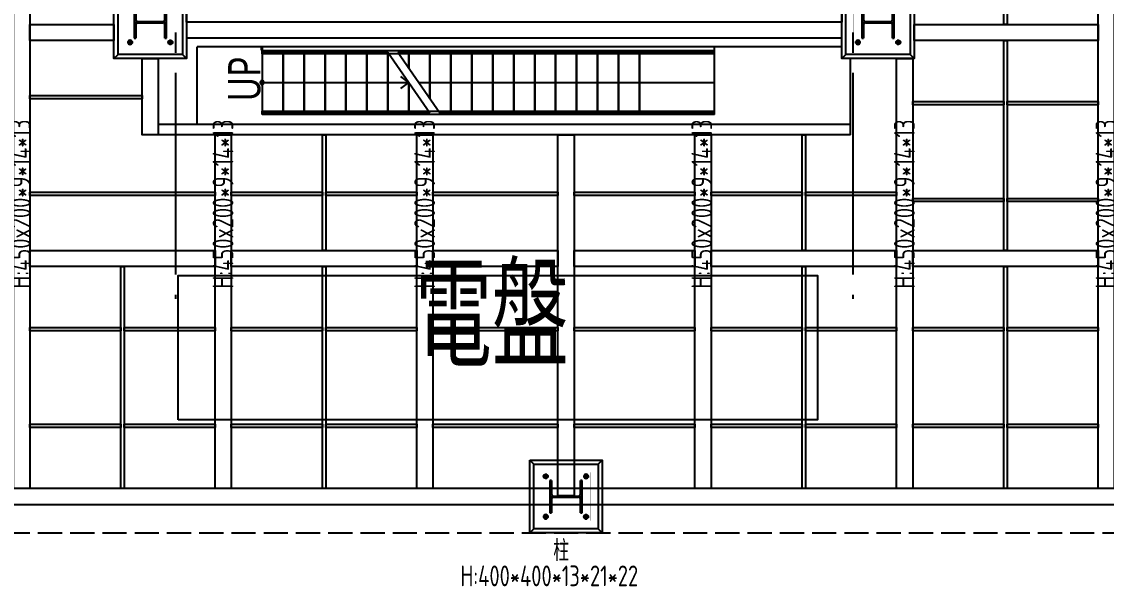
# Model space of a CAD drawing. Extents: x -960 to 27370, y -1283 to 11880.
# Drawn here: x 6649 to 7994, y -1076 to -377 of the extents above; entities that cross this region are included whole.
import ezdxf
from ezdxf.enums import TextEntityAlignment as Align

# ---------------------------------------------------------------- set-up
doc = ezdxf.new("R2010")
doc.units = 0
doc.header["$LTSCALE"] = 100
for name, pattern in [('188K-SM-03-F10-MECH-鋼構-Y2257103$0$188K-SM-03-F10-MECH-鋼構-Y2257103$0$CENTER', [2, 1.25, -0.25, 0.25, -0.25]), ('X-S-FAB-L10$0$COL-CEN-LIN', [3.25, 2.5, -0.25, 0.25, -0.25]), ('X-S-FAB-L10$0$HIDDEN', [0.4, 0.3, -0.1])]:
    doc.linetypes.add(name, pattern=pattern)
for name, color, linetype in [('188K-SM-03-F10-MECH-EQ-Y2257103$0$06-空調-空調', 21, 'Continuous'), ('188K-SM-03-F10-MECH-鋼構-Y2257103$0$188K-SM-03-F10-MECH-鋼構-Y2257103$0$0-Block Center-Line', 1, '188K-SM-03-F10-MECH-鋼構-Y2257103$0$188K-SM-03-F10-MECH-鋼構-Y2257103$0$CENTER'), ('188K-SM-03-F10-MECH-鋼構-Y2257103$0$188K-SM-03-F10-MECH-鋼構-Y2257103$0$0-CF-AAS-鋼構', 241, 'Continuous'), ('188K-SM-03-F10-MECH-鋼構-Y2257103$0$188K-SM-03-F10-MECH-鋼構-Y2257103$0$X-S-FAB-L20$0$1_l20平面圖_1_A-RAIL', 9, 'Continuous'), ('188K-SM-03-F10-MECH-鋼構-Y2257103$0$188K-SM-03-F10-MECH-鋼構-Y2257103$0$X-S-FAB-L20$0$1_l20平面圖_1_A-STRS', 9, 'Continuous'), ('188K-SM-03-F10-MECH-鋼構-Y2257103$0$188K-SM-03-F10-MECH-鋼構-Y2257103$0$X-S-FAB-L20$0$1_l20平面圖_1_A-TEXT', 9, 'Continuous'), ('188K-SM-03-F10-MECH-鋼構-Y2257103$0$188K-SM-03-F10-MECH-鋼構-Y2257103$0$X-S-FAB-L20$0$1_l20平面圖_1_S-BEAM-SHOW', 9, 'Continuous'), ('X-S-FAB-L10$0$0-DIM-TXT', 8, 'Continuous'), ('X-S-FAB-L10$0$BLOCK', 8, 'Continuous'), ('X-S-FAB-L10$0$CCL', 8, 'X-S-FAB-L10$0$COL-CEN-LIN'), ('X-S-FAB-L10$0$HID', 8, 'X-S-FAB-L10$0$HIDDEN')]:
    doc.layers.add(name, color=color, linetype=linetype)
doc.styles.add('188K-SM-03-F10-MECH-EQ-Y2257103$0$00-AEX$0$HKEC', font='romans.shx', dxfattribs={"bigfont": 'china.shx'})
doc.styles.add('188K-SM-03-F10-MECH-鋼構-Y2257103$0$188K-SM-03-F10-MECH-鋼構-Y2257103$0$X-F2-L05-E-PPB-EQ-50K$0$AA-TXT', font='isocp.shx', dxfattribs={"width": 0.8, "bigfont": 'china.shx'})
doc.styles.add('188K-SM-03-F10-MECH-鋼構-Y2257103$0$188K-SM-03-F10-MECH-鋼構-Y2257103$0$X-S-FAB-L20$0$Standard', font='', dxfattribs={"width": 0.8})
doc.styles.add('X-S-FAB-L10$0$CHINA', font='simplex.shx', dxfattribs={"width": 0.75, "bigfont": 'chineset.shx'})
doc.styles.add('X-S-FAB-L10$0$Standard', font='', dxfattribs={"width": 0.8})
doc.styles.add('X-S-FAB-L10$0$TG_NOTE_TEXT', font='simplex.shx', dxfattribs={"width": 0.75, "bigfont": 'chineset.shx'})
doc.styles.get('188K-SM-03-F10-MECH-鋼構-Y2257103$0$188K-SM-03-F10-MECH-鋼構-Y2257103$0$X-S-FAB-L20$0$Standard').set_extended_font_data('Microsoft JhengHei')
doc.styles.get('X-S-FAB-L10$0$Standard').set_extended_font_data('Microsoft JhengHei')

# ---------------------------------------------------------------- blocks, each defined once
blk = doc.blocks.new('X-S-FAB-L10$0$FAB2-L05')
at = {"layer": 'X-S-FAB-L10$0$CCL'}
for p, q in [((-19320, 11005), (-19320, 0)), ((-18480, 11005), (-18480, 0))]:
    blk.add_line(p, q, dxfattribs=at)
blk = doc.blocks.new('X-S-FAB-L10')
at = {"layer": 'X-S-FAB-L10$0$HID'}
blk.add_line((2509.405, -1010), (17209, -1010), dxfattribs=at)
at = {"layer": 'X-S-FAB-L10$0$BLOCK'}
blk.add_blockref('X-S-FAB-L10$0$FAB2-L05', (26160, -720), dxfattribs=at)
at = {"style": 'X-S-FAB-L10$0$TG_NOTE_TEXT', "width": 0.5, "flags": 1}
for p in [(7463.301, 9020), (18268.251, 8649), (11197.77, 4800.167), (16485.801, 4800.167), (25420.27, 2635), (13360, 320.001, 0), (7463.301, -33.333)]:
    blk.add_attdef('WH', text='', height=20, dxfattribs=at).set_placement(p, align=Align.BOTTOM_LEFT)
at = {"width": 0.5}
for style, p in [('X-S-FAB-L10$0$TG_NOTE_TEXT', (7585, 9020)), ('X-S-FAB-L10$0$TG_NOTE_TEXT', (18389.95, 8649)), ('X-S-FAB-L10$0$TG_NOTE_TEXT', (11117.5, 4813.5)), ('X-S-FAB-L10$0$TG_NOTE_TEXT', (16607.5, 4813.5)), ('X-S-FAB-L10$0$TG_NOTE_TEXT', (25350, 2635)), ('X-S-FAB-L10$0$Standard', (13129.375, 325.001, 0)), ('X-S-FAB-L10$0$TG_NOTE_TEXT', (7585, -20))]:
    blk.add_attdef('DESC', text='', height=10, dxfattribs=dict(at, style=style)).set_placement(p, align=Align.BOTTOM_LEFT)
for tag, style, p in [('TYPE', 'X-S-FAB-L10$0$TG_NOTE_TEXT', (7619.286, 9020)), ('NO', 'X-S-FAB-L10$0$TG_NOTE_TEXT', (7650.095, 9020)), ('TYPE', 'X-S-FAB-L10$0$TG_NOTE_TEXT', (18424.236, 8649)), ('NO', 'X-S-FAB-L10$0$TG_NOTE_TEXT', (18455.045, 8649)), ('NO', 'X-S-FAB-L10$0$TG_NOTE_TEXT', (11088.595, 4813.5)), ('TYPE', 'X-S-FAB-L10$0$TG_NOTE_TEXT', (11151.786, 4813.5)), ('TYPE', 'X-S-FAB-L10$0$TG_NOTE_TEXT', (16641.786, 4813.5)), ('NO', 'X-S-FAB-L10$0$TG_NOTE_TEXT', (16672.595, 4813.5)), ('NO', 'X-S-FAB-L10$0$TG_NOTE_TEXT', (25313, 2635)), ('TYPE', 'X-S-FAB-L10$0$TG_NOTE_TEXT', (25350, 2635)), ('NO', 'X-S-FAB-L10$0$Standard', (13100, 320.001, 0)), ('TYPE', 'X-S-FAB-L10$0$Standard', (13129.375, 320.001, 0)), ('TYPE', 'X-S-FAB-L10$0$TG_NOTE_TEXT', (7619.286, -20)), ('NO', 'X-S-FAB-L10$0$TG_NOTE_TEXT', (7650.095, -20))]:
    blk.add_attdef(tag, text='', height=10, dxfattribs=dict(at, style=style)).set_placement(p, align=Align.BOTTOM_RIGHT)
at = {"style": 'X-S-FAB-L10$0$TG_NOTE_TEXT', "width": 0.5, "flags": 1}
for rotation, p in [(180, (43, 7480)), (180, (943, 7480)), (90, (24310, 3717.77)), (270, (17080, 1711.699))]:
    blk.add_attdef('WH', text='', height=20, rotation=rotation, dxfattribs=at).set_placement(p, align=Align.BOTTOM_LEFT)
at = {"width": 0.5}
for rotation, style, p in [(180, 'X-S-FAB-L10$0$Standard', (317.625, 7480)), (180, 'X-S-FAB-L10$0$Standard', (1217.625, 7480)), (90, 'X-S-FAB-L10$0$TG_NOTE_TEXT', (24310, 3647.5)), (270, 'X-S-FAB-L10$0$TG_NOTE_TEXT', (17080, 1605))]:
    blk.add_attdef('DESC', text='', height=10, rotation=rotation, dxfattribs=dict(at, style=style)).set_placement(p, align=Align.BOTTOM_LEFT)
for tag, rotation, style, p in [('TYPE', 180, 'X-S-FAB-L10$0$Standard', (317.625, 7480)), ('NO', 180, 'X-S-FAB-L10$0$Standard', (347, 7480)), ('TYPE', 180, 'X-S-FAB-L10$0$Standard', (1217.625, 7480)), ('NO', 180, 'X-S-FAB-L10$0$Standard', (1247, 7480)), ('TYPE', 90, 'X-S-FAB-L10$0$TG_NOTE_TEXT', (24310, 3647.5)), ('NO', 90, 'X-S-FAB-L10$0$TG_NOTE_TEXT', (24310, 3610.5)), ('TYPE', 270, 'X-S-FAB-L10$0$TG_NOTE_TEXT', (17080, 1605)), ('NO', 270, 'X-S-FAB-L10$0$TG_NOTE_TEXT', (17080, 1573))]:
    blk.add_attdef(tag, text='', height=10, rotation=rotation, dxfattribs=dict(at, style=style)).set_placement(p, align=Align.BOTTOM_RIGHT)
at = {"layer": 'X-S-FAB-L10$0$0-DIM-TXT', "style": 'X-S-FAB-L10$0$CHINA', "width": 0.75}
for p in [(667.414, 7855.1, -2689.4), (22627.353, 6728.814), (25644.722, 6728.814), (24778.787, 5569.051), (1118.252, 4980), (417.801, 4594.623), (23874.84, 4355), (22927.43, 4330.122), (23749.869, 3901.367), (417.801, 3765.236), (1118.252, 3730), (417.801, 3115.79), (536.882, 2227.832), (16908.994, 1782.652), (888.445, 880.466), (16977.43, 750), (18878.841, 750), (25641.221, 553.233), (21364.03, 526.894)]:
    blk.add_attdef('HIG', text='', height=80, dxfattribs=at).set_placement(p, align=Align.MIDDLE_LEFT)
blk = doc.blocks.new('188K-SM-03-F10-MECH-EQ-Y2257103')
at = {"color": 1, "ltscale": 1000}
blk.add_lwpolyline([(6843.3, -870), (6843.3, -691.2), (7636.3, -691.2), (7636.3, -870)], close=True, dxfattribs=at)
blk.add_lwpolyline([(6843.3, -870), (6843.3, -691.2), (7636.3, -691.2), (7636.3, -870)], close=True, dxfattribs=at)
at = {"layer": '188K-SM-03-F10-MECH-EQ-Y2257103$0$06-空調-空調', "ltscale": 1000, "style": '188K-SM-03-F10-MECH-EQ-Y2257103$0$00-AEX$0$HKEC', "width": 0.8}
blk.add_text('電盤', height=125, dxfattribs=at).set_placement((7137.4, -841.6), align=Align.BOTTOM_LEFT)
blk.add_text('電盤', height=125, dxfattribs=at).set_placement((7137.4, -841.6), align=Align.BOTTOM_LEFT)
blk = doc.blocks.new('*U354')
blk.add_circle((0, 0), 24.5)
at = {"layer": '188K-SM-03-F10-MECH-鋼構-Y2257103$0$188K-SM-03-F10-MECH-鋼構-Y2257103$0$0-Block Center-Line'}
for p, q in [((0, -34), (0, 34)), ((-34, 0), (34, 0))]:
    blk.add_line(p, q, dxfattribs=at)
blk = doc.blocks.new('188K-SM-03-F10-MECH-鋼構-Y2257103$0$AUDIT_I_250817102654-2')
for p, q in [((200, 200), (-200, 200)), ((-200, 200), (-200, 179)), ((-28.5, 179), (-200, 179)), ((-6.5, 157), (-6.5, -157)), ((0, 200), (0, -200)), ((6.5, 157), (6.5, -157)), ((200, 179), (28.5, 179)), ((200, 179), (200, 200)), ((-200, -179), (-28.5, -179)), ((-200, -179), (-200, -200)), ((-200, -200), (200, -200)), ((28.5, -179), (200, -179)), ((200, -200), (200, -179))]:
    blk.add_line(p, q)
for centre, start, end in [((-28.5, 157), 0, 90), ((28.5, 157), 90, 180), ((-28.5, -157), 270, 360), ((28.5, -157), 180, 270)]:
    blk.add_arc(centre, 22, start, end)
blk = doc.blocks.new('188K-SM-03-F10-MECH-鋼構-Y2257103$0$188K-SM-03-F10-MECH-鋼構-Y2257103$0$A$C1e76e784')
for p, q in [((50, 850), (0, 900)), ((850, 850), (900, 900)), ((0, 0), (50, 50)), ((850, 50), (900, 0))]:
    blk.add_line(p, q)
for points in [[(0, 900), (900, 900), (900, 0), (0, 0)], [(50, 850), (850, 850), (850, 50), (50, 50)]]:
    blk.add_lwpolyline(points, close=True)
at = {"color": 3, "const_width": 1}
blk.add_lwpolyline([(150, 750), (750, 750), (750, 150), (150, 150)], close=True, dxfattribs=at)
at = {"yscale": 1.083333333333333, "zscale": 1.083333333333333, "rotation": 180}
for p, xscale in [((200, 700), 1.083333333333333), ((700, 700), -1.083333333333333)]:
    blk.add_blockref('*U354', p, dxfattribs=dict(at, xscale=xscale))
at = {"rotation": 90}
blk.add_blockref('188K-SM-03-F10-MECH-鋼構-Y2257103$0$AUDIT_I_250817102654-2', (450, 450), dxfattribs=at)
at = {"yscale": 1.083333333333333, "zscale": 1.083333333333333}
for p, xscale in [((200, 200), -1.083333333333333), ((700, 200), 1.083333333333333)]:
    blk.add_blockref('*U354', p, dxfattribs=dict(at, xscale=xscale))
blk = doc.blocks.new('188K-SM-03-F10-MECH-鋼構-Y2257103$0$0-120000CMH 雙層')
for points in [[(-16436.2, -20), (-16436.2, -290), (-16440.3, -290), (-16440.3, -20)], [(-16436.2, -310), (-16436.2, -570), (-16440.3, -570), (-16440.3, -310)], [(-17648.3, -378), (-17508.8, -378), (-17508.8, -382), (-17648.3, -382)], [(-16553.3, -385.5), (-16440.3, -385.5), (-16440.3, -389.5), (-16553.3, -389.5)], [(-16436.2, -385.5), (-16323.3, -385.5), (-16323.3, -389.5), (-16436.2, -389.5)], [(-17281.2, -426.7), (-17281.2, -570), (-17285.3, -570), (-17285.3, -426.7)], [(-16686.2, -426.7), (-16686.2, -570), (-16690.3, -570), (-16690.3, -426.7)], [(-17648.3, -498), (-17418.3, -498), (-17418.3, -502), (-17648.3, -502)], [(-17398.3, -498), (-17285.3, -498), (-17285.3, -502), (-17398.3, -502)], [(-17281.2, -498), (-17168.3, -498), (-17168.3, -502), (-17281.2, -502)], [(-17148.3, -498), (-16993.3, -498), (-16993.3, -502), (-17148.3, -502)], [(-16973.3, -498), (-16823.3, -498), (-16823.3, -502), (-16973.3, -502)], [(-16803.3, -498), (-16690.3, -498), (-16690.3, -502), (-16803.3, -502)], [(-16686.2, -498), (-16573.3, -498), (-16573.3, -502), (-16686.2, -502)], [(-16553.3, -505.5), (-16440.3, -505.5), (-16440.3, -509.5), (-16553.3, -509.5)], [(-16436.2, -505.5), (-16323.3, -505.5), (-16323.3, -509.5), (-16436.2, -509.5)], [(-17531.2, -590), (-17531.2, -865), (-17535.3, -865), (-17535.3, -590)], [(-17281.2, -590), (-17281.2, -865), (-17285.3, -865), (-17285.3, -590)], [(-16686.2, -590), (-16686.2, -865), (-16690.3, -865), (-16690.3, -590)], [(-16436.2, -590), (-16436.2, -865), (-16440.3, -865), (-16440.3, -590)], [(-17648.3, -665.5), (-17535.3, -665.5), (-17535.3, -669.5), (-17648.3, -669.5)], [(-17531.2, -665.5), (-17418.3, -665.5), (-17418.3, -669.5), (-17531.2, -669.5)], [(-17398.3, -665.5), (-17285.3, -665.5), (-17285.3, -669.5), (-17398.3, -669.5)], [(-17281.2, -665.5), (-17168.3, -665.5), (-17168.3, -669.5), (-17281.2, -669.5)], [(-17148.3, -665.5), (-16993.3, -665.5), (-16993.3, -669.5), (-17148.3, -669.5)], [(-16973.3, -665.5), (-16823.3, -665.5), (-16823.3, -669.5), (-16973.3, -669.5)], [(-16803.3, -665.5), (-16690.3, -665.5), (-16690.3, -669.5), (-16803.3, -669.5)], [(-16686.2, -665.5), (-16573.3, -665.5), (-16573.3, -669.5), (-16686.2, -669.5)], [(-16553.3, -665.5), (-16440.3, -665.5), (-16440.3, -669.5), (-16553.3, -669.5)], [(-16436.2, -665.5), (-16323.3, -665.5), (-16323.3, -669.5), (-16436.2, -669.5)], [(-17648.3, -785.5), (-17535.3, -785.5), (-17535.3, -789.5), (-17648.3, -789.5)], [(-17531.2, -785.5), (-17418.3, -785.5), (-17418.3, -789.5), (-17531.2, -789.5)], [(-17398.3, -785.5), (-17285.3, -785.5), (-17285.3, -789.5), (-17398.3, -789.5)], [(-17281.2, -785.5), (-17168.3, -785.5), (-17168.3, -789.5), (-17281.2, -789.5)], [(-17148.3, -785.5), (-16993.3, -785.5), (-16993.3, -789.5), (-17148.3, -789.5)], [(-16973.3, -785.5), (-16823.3, -785.5), (-16823.3, -789.5), (-16973.3, -789.5)], [(-16803.3, -785.5), (-16690.3, -785.5), (-16690.3, -789.5), (-16803.3, -789.5)], [(-16686.2, -785.5), (-16573.3, -785.5), (-16573.3, -789.5), (-16686.2, -789.5)], [(-16553.3, -785.5), (-16440.3, -785.5), (-16440.3, -789.5), (-16553.3, -789.5)], [(-16436.2, -785.5), (-16323.3, -785.5), (-16323.3, -789.5), (-16436.2, -789.5)]]:
    blk.add_lwpolyline(points, close=True)
at = {"layer": '188K-SM-03-F10-MECH-鋼構-Y2257103$0$188K-SM-03-F10-MECH-鋼構-Y2257103$0$0-CF-AAS-鋼構', "color": 181}
for points in [[(-17668.3, -20), (-17648.3, -20), (-17648.3, -865), (-17668.3, -865)], [(-16323.3, -20), (-16303.3, -20), (-16303.3, -865), (-16323.3, -865)], [(-17648.3, -290), (-17543.8, -290), (-17543.8, -310), (-17648.3, -310)], [(-16551.3, -290), (-16323.3, -290), (-16323.3, -310), (-16551.3, -310)], [(-17508.8, -332.2), (-17488.8, -332.2), (-17488.8, -426.7), (-17508.8, -426.7)], [(-16573.3, -332.2), (-16553.3, -332.2), (-16553.3, -865), (-16573.3, -865)], [(-17418.3, -426.7), (-17398.3, -426.7), (-17398.3, -865), (-17418.3, -865)], [(-17168.3, -426.7), (-17148.3, -426.7), (-17148.3, -865), (-17168.3, -865)], [(-16823.3, -426.7), (-16803.3, -426.7), (-16803.3, -865), (-16823.3, -865)], [(-17648.3, -570), (-17418.3, -570), (-17418.3, -590), (-17648.3, -590)], [(-17398.3, -570), (-17168.3, -570), (-17168.3, -590), (-17398.3, -590)], [(-17148.3, -570), (-16993.3, -570), (-16993.3, -590), (-17148.3, -590)], [(-16973.3, -570), (-16823.3, -570), (-16823.3, -590), (-16973.3, -590)], [(-16803.3, -570), (-16573.3, -570), (-16573.3, -590), (-16803.3, -590)], [(-16553.3, -570), (-16323.3, -570), (-16323.3, -590), (-16553.3, -590)]]:
    blk.add_lwpolyline(points, close=True, dxfattribs=at)
at = {"layer": '188K-SM-03-F10-MECH-鋼構-Y2257103$0$188K-SM-03-F10-MECH-鋼構-Y2257103$0$0-CF-AAS-鋼構', "color": 140}
blk.add_lwpolyline([(-16641.3, -287.2), (-17453.8, -287.2), (-17453.8, -306.5), (-16641.3, -306.5)], dxfattribs=at)
for points in [[(-16993.3, -426.7), (-16973.3, -426.7), (-16973.3, -874.3), (-16993.3, -874.3)], [(-21733.3, -885), (-7188.5, -885), (-7188.5, -865), (-21733.3, -865)]]:
    blk.add_lwpolyline(points, close=True, dxfattribs=at)
at = {"layer": '188K-SM-03-F10-MECH-鋼構-Y2257103$0$188K-SM-03-F10-MECH-鋼構-Y2257103$0$X-S-FAB-L20$0$1_l20平面圖_1_A-RAIL', "color": 253, "ltscale": 10, "true_color": 0x9898cc}
for p, q in [((-17361.1, -317.7), (-17361.1, -321.7)), ((-17360.1, -317.6), (-17360.1, -321.8)), ((-17360.1, -326.6), (-17360.1, -322.4)), ((-17360.1, -322.4), (-16892.1, -322.4)), ((-16892.1, -322.4), (-16799.2, -322.4)), ((-16799.2, -401.6), (-16799.2, -317.7)), ((-16892.1, -326.6), (-17360.1, -326.6)), ((-17250.1, -324.5), (-17253.5, -324.5)), ((-17251.8, -326.2), (-17251.8, -322.8)), ((-17166.3, -324.5), (-17169.7, -324.5)), ((-17168, -326.2), (-17168, -322.8)), ((-17082.5, -324.5), (-17085.9, -324.5)), ((-17084.2, -326.2), (-17084.2, -322.8)), ((-16998.7, -324.5), (-17002.1, -324.5)), ((-17000.4, -326.2), (-17000.4, -322.8)), ((-16799.2, -326.6), (-16892.1, -326.6)), ((-16805.4, -324.5), (-16808.8, -324.5)), ((-16807.1, -326.2), (-16807.1, -322.8)), ((-17360.1, -401.6), (-17360.1, -397.4)), ((-17360.1, -397.4), (-16892.1, -397.4)), ((-16892.1, -401.6), (-17360.1, -401.6)), ((-17250.1, -399.5), (-17253.5, -399.5)), ((-17251.8, -401.2), (-17251.8, -397.8)), ((-17166.3, -399.5), (-17169.7, -399.5)), ((-17168, -401.2), (-17168, -397.8)), ((-17082.5, -399.5), (-17085.9, -399.5)), ((-17084.2, -401.2), (-17084.2, -397.8)), ((-16998.7, -399.5), (-17002.1, -399.5)), ((-17000.4, -401.2), (-17000.4, -397.8)), ((-16892.1, -397.4), (-16799.2, -397.4)), ((-16799.2, -401.6), (-16892.1, -401.6))]:
    blk.add_line(p, q, dxfattribs=at)
at = {"layer": '188K-SM-03-F10-MECH-鋼構-Y2257103$0$188K-SM-03-F10-MECH-鋼構-Y2257103$0$X-S-FAB-L20$0$1_l20平面圖_1_A-STRS', "color": 253, "ltscale": 10, "true_color": 0x9898cc}
for p, q in [((-17205.2, -322.9), (-17360.1, -322.9)), ((-17360.1, -322.9), (-17360.1, -324.5)), ((-17204.1, -324.5), (-17360.1, -324.5)), ((-17360.1, -324.5), (-17360.1, -399.5)), ((-17360.1, -324.5), (-17360.1, -399.5)), ((-17334.1, -324.5), (-17360.1, -324.5)), ((-17360.1, -324.5), (-17204.1, -324.5)), ((-17334.1, -324.5), (-17334.1, -399.5)), ((-17334.1, -399.5), (-17334.1, -324.5)), ((-17334.1, -324.5), (-17334.1, -399.5)), ((-17308.1, -324.5), (-17334.1, -324.5)), ((-17308.1, -324.5), (-17308.1, -399.5)), ((-17308.1, -399.5), (-17308.1, -324.5)), ((-17308.1, -324.5), (-17308.1, -399.5)), ((-17282.1, -324.5), (-17308.1, -324.5)), ((-17282.1, -324.5), (-17282.1, -399.5)), ((-17282.1, -399.5), (-17282.1, -324.5)), ((-17282.1, -324.5), (-17282.1, -399.5)), ((-17256.1, -324.5), (-17282.1, -324.5)), ((-17256.1, -324.5), (-17256.1, -399.5)), ((-17256.1, -399.5), (-17256.1, -324.5)), ((-17256.1, -324.5), (-17256.1, -399.5)), ((-17230.1, -324.5), (-17256.1, -324.5)), ((-17230.1, -324.5), (-17230.1, -399.5)), ((-17230.1, -399.5), (-17230.1, -324.5)), ((-17230.1, -324.5), (-17230.1, -399.5)), ((-17204.1, -324.5), (-17230.1, -324.5)), ((-17204.1, -324.5), (-17204.1, -399.5)), ((-17204.1, -399.5), (-17204.1, -324.5)), ((-17204.1, -324.5), (-17204.1, -399.5)), ((-17204.1, -324.5), (-17152.1, -399.5)), ((-16892.1, -322.9), (-17193, -322.9)), ((-17191.9, -324.5), (-16892.1, -324.5)), ((-16892.1, -324.5), (-17191.9, -324.5)), ((-17178.1, -324.5), (-17191.9, -324.5)), ((-17191.9, -324.5), (-17139.9, -399.5)), ((-17178.1, -324.5), (-17178.1, -344.5)), ((-17178.1, -344.5), (-17178.1, -324.5)), ((-17178.1, -324.5), (-17178.1, -344.5)), ((-17152.1, -324.5), (-17178.1, -324.5)), ((-17152.1, -324.5), (-17152.1, -382)), ((-17152.1, -382), (-17152.1, -324.5)), ((-17152.1, -324.5), (-17152.1, -382)), ((-17126.1, -324.5), (-17152.1, -324.5)), ((-17126.1, -324.5), (-17126.1, -399.5)), ((-17126.1, -399.5), (-17126.1, -324.5)), ((-17126.1, -324.5), (-17126.1, -399.5)), ((-17100.1, -324.5), (-17126.1, -324.5)), ((-17100.1, -324.5), (-17100.1, -399.5)), ((-17100.1, -399.5), (-17100.1, -324.5)), ((-17100.1, -324.5), (-17100.1, -399.5)), ((-17074.1, -324.5), (-17100.1, -324.5)), ((-17074.1, -324.5), (-17074.1, -399.5)), ((-17074.1, -399.5), (-17074.1, -324.5)), ((-17074.1, -324.5), (-17074.1, -399.5)), ((-17048.1, -324.5), (-17074.1, -324.5)), ((-17048.1, -324.5), (-17048.1, -399.5)), ((-17048.1, -399.5), (-17048.1, -324.5)), ((-17048.1, -324.5), (-17048.1, -399.5)), ((-17022.1, -324.5), (-17048.1, -324.5)), ((-17022.1, -324.5), (-17022.1, -399.5)), ((-17022.1, -399.5), (-17022.1, -324.5)), ((-17022.1, -324.5), (-17022.1, -399.5)), ((-16996.1, -324.5), (-17022.1, -324.5)), ((-16996.1, -324.5), (-16996.1, -399.5)), ((-16996.1, -399.5), (-16996.1, -324.5)), ((-16996.1, -324.5), (-16996.1, -399.5)), ((-16970.1, -324.5), (-16996.1, -324.5)), ((-16970.1, -324.5), (-16970.1, -399.5)), ((-16970.1, -399.5), (-16970.1, -324.5)), ((-16970.1, -324.5), (-16970.1, -399.5)), ((-16944.1, -324.5), (-16970.1, -324.5)), ((-16944.1, -324.5), (-16944.1, -399.5)), ((-16944.1, -399.5), (-16944.1, -324.5)), ((-16944.1, -324.5), (-16944.1, -399.5)), ((-16918.1, -324.5), (-16944.1, -324.5)), ((-16918.1, -324.5), (-16918.1, -399.5)), ((-16918.1, -399.5), (-16918.1, -324.5)), ((-16918.1, -324.5), (-16918.1, -399.5)), ((-16892.1, -324.5), (-16918.1, -324.5)), ((-16892.1, -324.5), (-16892.1, -322.9)), ((-16799.2, -322.9), (-16892.1, -322.9)), ((-16892.1, -322.9), (-16892.1, -324.5)), ((-16892.1, -324.5), (-16799.2, -324.5)), ((-16799.2, -324.5), (-16892.1, -324.5)), ((-16892.1, -324.5), (-16892.1, -399.5)), ((-16892.1, -324.5), (-16892.1, -399.5)), ((-16892.1, -399.5), (-16892.1, -324.5)), ((-16799.2, -324.5), (-16892.1, -324.5)), ((-16892.1, -324.5), (-16892.1, -399.5)), ((-17360.1, -362), (-17334.1, -362)), ((-17334.1, -362), (-17178.1, -362)), ((-17178.1, -362), (-17188.1, -354.5)), ((-17188.1, -369.5), (-17178.1, -362)), ((-17178.1, -362), (-17178.1, -399.5)), ((-17178.1, -399.5), (-17178.1, -362)), ((-17178.1, -362), (-17178.1, -399.5)), ((-17165.9, -362), (-16892.1, -362)), ((-16892.1, -362), (-16799.2, -362)), ((-17360.1, -399.5), (-17360.1, -401.1)), ((-17360.1, -399.5), (-17152.1, -399.5)), ((-17360.1, -399.5), (-17334.1, -399.5)), ((-17152.1, -399.5), (-17360.1, -399.5)), ((-17360.1, -401.1), (-17151, -401.1)), ((-17334.1, -399.5), (-17308.1, -399.5)), ((-17308.1, -399.5), (-17282.1, -399.5)), ((-17282.1, -399.5), (-17256.1, -399.5)), ((-17256.1, -399.5), (-17230.1, -399.5)), ((-17230.1, -399.5), (-17204.1, -399.5)), ((-17204.1, -399.5), (-17178.1, -399.5)), ((-17178.1, -399.5), (-17152.1, -399.5)), ((-16892.1, -399.5), (-17139.9, -399.5)), ((-17139.9, -399.5), (-16892.1, -399.5)), ((-17139.9, -399.5), (-17126.1, -399.5)), ((-17138.8, -401.1), (-16892.1, -401.1)), ((-17126.1, -399.5), (-17100.1, -399.5)), ((-17100.1, -399.5), (-17074.1, -399.5)), ((-17074.1, -399.5), (-17048.1, -399.5)), ((-17048.1, -399.5), (-17022.1, -399.5)), ((-17022.1, -399.5), (-16996.1, -399.5)), ((-16996.1, -399.5), (-16970.1, -399.5)), ((-16970.1, -399.5), (-16944.1, -399.5)), ((-16944.1, -399.5), (-16918.1, -399.5)), ((-16918.1, -399.5), (-16892.1, -399.5)), ((-16892.1, -401.1), (-16892.1, -399.5)), ((-16799.2, -399.5), (-16892.1, -399.5)), ((-16892.1, -399.5), (-16892.1, -401.1)), ((-16892.1, -399.5), (-16799.2, -399.5)), ((-16892.1, -399.5), (-16799.2, -399.5)), ((-16892.1, -401.1), (-16799.2, -401.1))]:
    blk.add_line(p, q, dxfattribs=at)
at = {"layer": '188K-SM-03-F10-MECH-鋼構-Y2257103$0$188K-SM-03-F10-MECH-鋼構-Y2257103$0$X-S-FAB-L20$0$1_l20平面圖_1_A-STRS', "color": 253, "ltscale": 10, "true_color": 0x9898cc, "flags": 128}
blk.add_lwpolyline([(-17360.1, -364.5, 1), (-17360.1, -359.5, 1)], format="xyb", close=True, dxfattribs=at)
at = {"layer": '188K-SM-03-F10-MECH-鋼構-Y2257103$0$188K-SM-03-F10-MECH-鋼構-Y2257103$0$X-S-FAB-L20$0$1_l20平面圖_1_S-BEAM-SHOW', "color": 253, "ltscale": 10, "true_color": 0x9898cc}
blk.add_line((-16630.5, -426.7), (-16630.5, -332.2), dxfattribs=at)
at = {"layer": '188K-SM-03-F10-MECH-鋼構-Y2257103$0$188K-SM-03-F10-MECH-鋼構-Y2257103$0$X-S-FAB-L20$0$1_l20平面圖_1_S-BEAM-SHOW', "color": 253, "ltscale": 10, "true_color": 0x9898cc, "flags": 128}
for points in [[(-17440.5, -414.2), (-17440.5, -317.7)], [(-16641.3, -317.7), (-17440.5, -317.7)], [(-16630.5, -414.2), (-17488.8, -414.2)], [(-16630.5, -426.7), (-17488.8, -426.7)]]:
    blk.add_lwpolyline(points, dxfattribs=at)
at = {"layer": '188K-SM-03-F10-MECH-鋼構-Y2257103$0$188K-SM-03-F10-MECH-鋼構-Y2257103$0$0-CF-AAS-鋼構', "xscale": 0.1, "yscale": 0.1, "zscale": 0.1}
for p in [(-17543.8, -332.2), (-16641.3, -332.2), (-17028.3, -920)]:
    blk.add_blockref('188K-SM-03-F10-MECH-鋼構-Y2257103$0$188K-SM-03-F10-MECH-鋼構-Y2257103$0$A$C1e76e784', p, dxfattribs=at)
at = {"layer": '188K-SM-03-F10-MECH-鋼構-Y2257103$0$188K-SM-03-F10-MECH-鋼構-Y2257103$0$0-CF-AAS-鋼構', "color": 2, "style": '188K-SM-03-F10-MECH-鋼構-Y2257103$0$188K-SM-03-F10-MECH-鋼構-Y2257103$0$X-F2-L05-E-PPB-EQ-50K$0$AA-TXT', "width": 0.8}
for p in [(-17659.8, -617.4), (-17408.6, -617.4), (-17158.6, -617.4), (-16814.8, -617.4), (-16563.6, -617.4), (-16313.6, -617.4)]:
    blk.add_text('H:450x200*9*14*13', height=25.769, rotation=90, dxfattribs=at).set_placement(p, align=Align.MIDDLE_LEFT)
for s, height, p in [('柱', 25.8, (-16999, -954.9)), ('H:400*400*13*21*22', 25.769, (-17114.2, -986.2))]:
    blk.add_text(s, height=height, dxfattribs=at).set_placement(p)
at = {"layer": '188K-SM-03-F10-MECH-鋼構-Y2257103$0$188K-SM-03-F10-MECH-鋼構-Y2257103$0$X-S-FAB-L20$0$1_l20平面圖_1_A-TEXT', "color": 253, "true_color": 0x9898cc, "insert": (-17382, -385.4), "char_height": 40, "attachment_point": 4, "rotation": 90, "style": '188K-SM-03-F10-MECH-鋼構-Y2257103$0$188K-SM-03-F10-MECH-鋼構-Y2257103$0$X-S-FAB-L20$0$Standard'}
blk.add_mtext('\\A1;{\\pql;\\fMicrosoft JhengHei|b0|i0|c136|p34;UP}', dxfattribs=at)
blk = doc.blocks.new('188K-SM-03-F10-MECH-鋼構-Y2257103')
blk.add_lwpolyline([(2544.3, -90), (2544.3, -975), (17174, -975), (17174, -90), (15182.7, -90), (15182.7, -296.2), (12640.5, -296.2), (12640.5, -90), (7666.3, -90), (7666.3, -377.2), (6853.7, -377.2), (6853.7, -90)], close=True)
blk.add_blockref('188K-SM-03-F10-MECH-鋼構-Y2257103$0$0-120000CMH 雙層', (24307.5, -90))

msp = doc.modelspace()

# ---------------------------------------------------------------- block references
for name in ['X-S-FAB-L10', '188K-SM-03-F10-MECH-鋼構-Y2257103', '188K-SM-03-F10-MECH-EQ-Y2257103']:
    msp.add_blockref(name, (0, 0))

doc.saveas('drawing.dxf')
